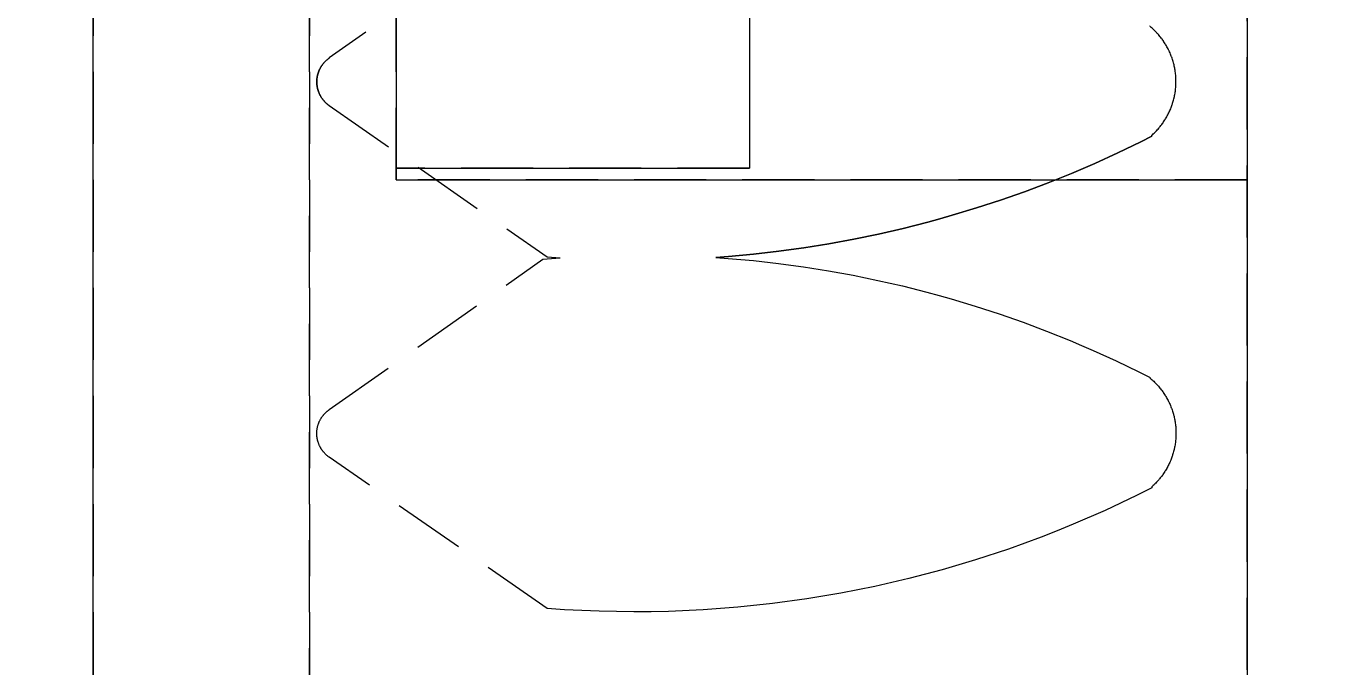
# Model space of a CAD drawing. Header units: inches. Extents: x 274057 to 444617, y 485849 to 635630.
# Drawn here: x 353767.77 to 353776.81, y 516605.06 to 516609.51 of the extents above; entities that cross this region are included whole.
import ezdxf

# ---------------------------------------------------------------- set-up
doc = ezdxf.new("R2010")
doc.units = ezdxf.units.IN
doc.header["$MEASUREMENT"] = 0
doc.linetypes.add('DASHED', pattern=[0.75, 0.5, -0.25])
for name, color, linetype in [('CQ Grg Gypsum', 41, 'Continuous'), ('CQ PANEL DIMENSION', 1, 'Continuous'), ('CQ_callout', 34, 'Continuous')]:
    doc.layers.add(name, color=color, linetype=linetype)
for name, color, linetype, lineweight in [('CQ Hardware Accs.', 1, 'Continuous', 0), ('CQ plan and elev dimension', 252, 'Continuous', 35), ('Hardware Accs.', 7, 'Continuous', 0)]:
    doc.layers.add(name, color=color, linetype=linetype, lineweight=lineweight)
doc.styles.get("Standard").update_dxf_attribs({"font": 'arial.ttf'})
doc.dimstyles.new('CQ 20', dxfattribs={"dimscale": 0.2, "dimtxt": 150, "dimasz": 100, "dimexe": 100, "dimexo": 20, "dimgap": 80, "dimtad": 1, "dimdec": 0, "dimzin": 0, "dimdsep": 46, "dimtxsty": 'Standard', "dimblk": 'DOT', "dimcen": 100, "dimclrd": 1, "dimclre": 1, "dimclrt": 3, "dimadec": 0, "dimazin": 0, "dimtfac": 1, "dimtdec": 0, "dimtofl": 0, "dimtmove": 0, "dimatfit": 3, "dimfxl": 1, "dimtolj": 1, "dimtzin": 0, "dimlwd": -1, "dimarcsym": 0})
doc.dimstyles.new('CQ 50', dxfattribs={"dimscale": 0.5, "dimtxt": 150, "dimasz": 100, "dimexe": 100, "dimexo": 20, "dimgap": 80, "dimtad": 1, "dimdec": 0, "dimzin": 0, "dimdsep": 46, "dimtxsty": 'Standard', "dimblk": 'DOT', "dimcen": 100, "dimclrd": 250, "dimclre": 250, "dimclrt": 3, "dimadec": 0, "dimazin": 0, "dimtfac": 1, "dimtdec": 0, "dimtofl": 0, "dimtmove": 0, "dimatfit": 3, "dimfxl": 3, "dimtolj": 1, "dimtzin": 0, "dimlwd": -1, "dimarcsym": 0})
doc.dimstyles.get("Standard").update_dxf_attribs({"dimtxt": 0.18, "dimasz": 0.18, "dimexe": 0.18, "dimexo": 0.0625, "dimgap": 0.09, "dimtad": 0, "dimtih": 1, "dimtoh": 1, "dimdec": 4, "dimzin": 0, "dimdsep": 46, "dimtxsty": 'Standard', "dimcen": 0.09, "dimadec": 0, "dimazin": 0, "dimtfac": 1, "dimtdec": 4, "dimtofl": 0, "dimtmove": 0, "dimatfit": 3, "dimfxl": 1, "dimtolj": 1, "dimtzin": 0, "dimarcsym": 0})

# ---------------------------------------------------------------- blocks, each defined once
blk = doc.blocks.new('_Dot')
at = {"color": 0, "linetype": 'ByBlock', "lineweight": -2}
blk.add_line((-0.5, 0), (-1, 0), dxfattribs=at)
at = {"color": 0, "linetype": 'ByBlock', "const_width": 0.5}
blk.add_lwpolyline([(-0.25, 0, 1), (0.25, 0, 1)], format="xyb", close=True, dxfattribs=at)
blk = doc.blocks.new('*D145')
at = {"layer": 'CQ plan and elev dimension', "color": 250, "lineweight": -2, "transparency": 16777216}
for p, q in [((353961.9961, 519499.284), (351884.0892, 519499.284)), ((353285.2805, 516399.2949), (351884.0892, 516399.2949))]:
    blk.add_line(p, q, dxfattribs=at)
at = {"layer": 'CQ plan and elev dimension', "color": 250, "transparency": 16777216}
blk.add_line((351934.0892, 519449.284), (351934.0892, 516449.2949), dxfattribs=at)
at = {"layer": 'Defpoints', "color": 0, "transparency": 16777216}
for p in [(353971.9961, 519499.284, 0), (351934.0892, 516399.2949), (353295.2805, 516399.2949, 0.0004)]:
    blk.add_point(p, dxfattribs=at)
at = {"layer": 'CQ plan and elev dimension', "color": 250, "transparency": 16777216, "xscale": 50, "yscale": 50, "zscale": 50}
for p, rotation in [((351934.0892, 519499.284), 90.00000000166753), ((351934.0892, 516399.2949), 270.0000000016675)]:
    blk.add_blockref('_Dot', p, dxfattribs=dict(at, rotation=rotation))
at = {"layer": 'CQ plan and elev dimension', "color": 3, "transparency": 16777216, "insert": (351855.7707, 517949.2894), "char_height": 75, "attachment_point": 5, "rotation": 90}
blk.add_mtext('\\A1;3100', dxfattribs=at)
blk = doc.blocks.new('*D284')
at = {"layer": 'CQ PANEL DIMENSION', "color": 1, "lineweight": -2, "transparency": 16777216}
for p, q in [((354281.446, 519499.2839), (354806.32, 519499.2839)), ((353585.8787, 516399.284), (354806.32, 516399.284))]:
    blk.add_line(p, q, dxfattribs=at)
at = {"layer": 'CQ PANEL DIMENSION', "color": 1, "transparency": 16777216}
blk.add_line((354786.32, 519479.2839), (354786.32, 516419.284), dxfattribs=at)
at = {"layer": 'Defpoints', "color": 0, "transparency": 16777216}
for p in [(354277.446, 519499.2839, 0), (353581.8787, 516399.284, 0.0001), (354786.32, 516399.284)]:
    blk.add_point(p, dxfattribs=at)
at = {"layer": 'CQ PANEL DIMENSION', "color": 1, "transparency": 16777216, "xscale": 20, "yscale": 20, "zscale": 20}
for p, rotation in [((354786.32, 519499.2839), 90), ((354786.32, 516399.284), 270)]:
    blk.add_blockref('_Dot', p, dxfattribs=dict(at, rotation=rotation))
at = {"layer": 'CQ PANEL DIMENSION', "color": 3, "transparency": 16777216, "insert": (354754.9926, 517949.284), "char_height": 30, "attachment_point": 5, "rotation": 90}
blk.add_mtext('\\A1;3100', dxfattribs=at)
blk = doc.blocks.new('hettich quadro 4D V6 silent')
at = {"layer": 'Hardware Accs.', "linetype": 'DASHED', "lineweight": 0}
for p, q in [((190423.691, -47311.2217), (190423.691, -47364.1217)), ((190431.691, -47364.1217), (190431.691, -47311.2217)), ((190425.791, -47345.7217), (190425.791, -47329.7217)), ((190428.241, -47329.8034), (190428.241, -47345.6401)), ((190423.691, -47340.4717), (190423.691, -47357.7217)), ((190423.691, -47357.7217), (190423.691, -47340.4717)), ((190425.191, -47356.2217), (190425.191, -47341.9717)), ((190425.191, -47341.9717), (190425.191, -47356.2217)), ((190426.8079, -47343.8322), (190425.3279, -47344.8762)), ((190426.8079, -47343.8322), (190425.3279, -47344.8762)), ((190431.0169, -47344.6562), (190431.0189, -47344.6532)), ((190431.0169, -47344.6562), (190431.0189, -47344.6532)), ((190425.3273, -47345.2069), (190426.8389, -47346.2562)), ((190425.3273, -47345.2069), (190426.8389, -47346.2562)), ((190431.0319, -47345.4192), (190431.0319, -47345.4112)), ((190431.0319, -47345.4192), (190431.0319, -47345.4112)), ((190428.241, -47345.6401), (190425.791, -47345.6401)), ((190431.691, -47345.7217), (190425.791, -47345.7217)), ((190425.3279, -47347.3162), (190426.8079, -47346.2722)), ((190425.3279, -47347.3162), (190426.8079, -47346.2722)), ((190426.8079, -47346.2722), (190426.9281, -47346.2627)), ((190426.8079, -47346.2722), (190426.9281, -47346.2627)), ((190426.8389, -47346.2562), (190426.9281, -47346.2627)), ((190426.8389, -47346.2562), (190426.9281, -47346.2627)), ((190431.0189, -47347.0932), (190431.0169, -47347.0962)), ((190431.0189, -47347.0932), (190431.0169, -47347.0962)), ((190426.8389, -47348.6962), (190425.3273, -47347.6469)), ((190426.8389, -47348.6962), (190425.3273, -47347.6469)), ((190431.0319, -47347.8512), (190431.0319, -47347.8592)), ((190431.0319, -47347.8512), (190431.0319, -47347.8592))]:
    blk.add_line(p, q, dxfattribs=at)
at = {"layer": 'Hardware Accs.', "linetype": 'Continuous', "lineweight": 0}
for p, q in [((190423.691, -47364.1217), (190423.691, -47311.2217)), ((190431.691, -47311.2217), (190431.691, -47364.1217)), ((190425.791, -47329.7217), (190425.791, -47345.7217)), ((190428.241, -47329.8034), (190428.241, -47345.6401)), ((190425.791, -47345.6401), (190428.241, -47345.6401)), ((190425.791, -47345.7217), (190431.691, -47345.7217))]:
    blk.add_line(p, q, dxfattribs=at)
at = {"layer": 'Hardware Accs.', "linetype": 'DASHED', "lineweight": 0}
for points in [[(190431.0319, -47345.4112, 0), (190431.0349, -47345.4086, 0), (190431.0407, -47345.4032, 0), (190431.0465, -47345.3977, 0), (190431.0493, -47345.395, 0), (190431.0521, -47345.3922, 0), (190431.0577, -47345.3865, 0), (190431.0632, -47345.3808, 0), (190431.0686, -47345.375, 0), (190431.0739, -47345.3691, 0), (190431.0791, -47345.3631, 0), (190431.0817, -47345.36, 0), (190431.0842, -47345.357, 0), (190431.0892, -47345.3508, 0), (190431.0941, -47345.3446, 0), (190431.099, -47345.3383, 0), (190431.1037, -47345.3319, 0), (190431.1083, -47345.3254, 0), (190431.1105, -47345.3222, 0), (190431.1128, -47345.3189, 0), (190431.1172, -47345.3123, 0), (190431.1215, -47345.3056, 0), (190431.1236, -47345.3022, 0), (190431.1257, -47345.2988, 0), (190431.1297, -47345.292, 0), (190431.1337, -47345.2851, 0), (190431.1357, -47345.2817, 0), (190431.1376, -47345.2782, 0), (190431.1413, -47345.2712, 0), (190431.145, -47345.2641, 0), (190431.1485, -47345.257, 0), (190431.1519, -47345.2498, 0), (190431.1552, -47345.2426, 0), (190431.1568, -47345.239, 0), (190431.1584, -47345.2353, 0), (190431.1614, -47345.228, 0), (190431.1644, -47345.2206, 0), (190431.1672, -47345.2132, 0), (190431.1699, -47345.2058, 0), (190431.1725, -47345.1982, 0), (190431.1737, -47345.1945, 0), (190431.1749, -47345.1907, 0), (190431.1773, -47345.1831, 0), (190431.1795, -47345.1755, 0), (190431.1816, -47345.1678, 0), (190431.1836, -47345.1601, 0), (190431.1854, -47345.1524, 0), (190431.1863, -47345.1485, 0), (190431.1872, -47345.1447, 0), (190431.1888, -47345.1369, 0), (190431.1903, -47345.1291, 0), (190431.1916, -47345.1213, 0), (190431.1929, -47345.1134, 0), (190431.194, -47345.1055, 0), (190431.1945, -47345.1016, 0), (190431.1949, -47345.0977, 0), (190431.1958, -47345.0898, 0), (190431.1965, -47345.0819, 0), (190431.1971, -47345.0739, 0), (190431.1976, -47345.066, 0), (190431.198, -47345.0581, 0), (190431.1981, -47345.0541, 0), (190431.1982, -47345.0501, 0), (190431.1983, -47345.0422, 0), (190431.1982, -47345.0343, 0), (190431.1982, -47345.0303, 0), (190431.1981, -47345.0263, 0), (190431.1978, -47345.0184, 0), (190431.1974, -47345.0105, 0), (190431.1971, -47345.0065, 0), (190431.1969, -47345.0025, 0), (190431.1962, -47344.9946, 0), (190431.1954, -47344.9867, 0), (190431.1945, -47344.9788, 0), (190431.1934, -47344.971, 0), (190431.1923, -47344.9631, 0), (190431.1916, -47344.9592, 0), (190431.191, -47344.9553, 0), (190431.1896, -47344.9475, 0), (190431.188, -47344.9397, 0), (190431.1863, -47344.9319, 0), (190431.1846, -47344.9242, 0), (190431.1826, -47344.9165, 0), (190431.1816, -47344.9126, 0), (190431.1806, -47344.9088, 0), (190431.1784, -47344.9011, 0), (190431.1762, -47344.8935, 0), (190431.1738, -47344.886, 0), (190431.1712, -47344.8784, 0), (190431.1686, -47344.8709, 0), (190431.1672, -47344.8672, 0), (190431.1658, -47344.8635, 0), (190431.1629, -47344.8561, 0), (190431.1599, -47344.8487, 0), (190431.1568, -47344.8414, 0), (190431.1536, -47344.8342, 0), (190431.1502, -47344.827, 0), (190431.1485, -47344.8234, 0), (190431.1468, -47344.8198, 0), (190431.1432, -47344.8128, 0), (190431.1395, -47344.8057, 0), (190431.1357, -47344.7987, 0), (190431.1318, -47344.7918, 0), (190431.1278, -47344.785, 0), (190431.1257, -47344.7816, 0), (190431.1236, -47344.7782, 0), (190431.1194, -47344.7715, 0), (190431.1151, -47344.7648, 0), (190431.1128, -47344.7615, 0), (190431.1106, -47344.7583, 0), (190431.106, -47344.7518, 0), (190431.1014, -47344.7453, 0), (190431.099, -47344.7421, 0), (190431.0966, -47344.739, 0), (190431.0918, -47344.7327, 0), (190431.0868, -47344.7265, 0), (190431.0817, -47344.7204, 0), (190431.0766, -47344.7143, 0), (190431.0713, -47344.7084, 0), (190431.0687, -47344.7054, 0), (190431.066, -47344.7025, 0), (190431.0605, -47344.6967, 0), (190431.055, -47344.691, 0), (190431.0494, -47344.6854, 0), (190431.0437, -47344.6799, 0), (190431.0379, -47344.6745, 0), (190431.0349, -47344.6718, 0), (190431.032, -47344.6692, 0), (190431.026, -47344.6639, 0), (190431.02, -47344.6588, 0), (190431.0169, -47344.6562, 0)], [(190431.0319, -47345.4112, 0), (190431.0349, -47345.4086, 0), (190431.0407, -47345.4032, 0), (190431.0465, -47345.3977, 0), (190431.0493, -47345.395, 0), (190431.0521, -47345.3922, 0), (190431.0577, -47345.3865, 0), (190431.0632, -47345.3808, 0), (190431.0686, -47345.375, 0), (190431.0739, -47345.3691, 0), (190431.0791, -47345.3631, 0), (190431.0817, -47345.36, 0), (190431.0842, -47345.357, 0), (190431.0892, -47345.3508, 0), (190431.0941, -47345.3446, 0), (190431.099, -47345.3383, 0), (190431.1037, -47345.3319, 0), (190431.1083, -47345.3254, 0), (190431.1105, -47345.3222, 0), (190431.1128, -47345.3189, 0), (190431.1172, -47345.3123, 0), (190431.1215, -47345.3056, 0), (190431.1236, -47345.3022, 0), (190431.1257, -47345.2988, 0), (190431.1297, -47345.292, 0), (190431.1337, -47345.2851, 0), (190431.1357, -47345.2817, 0), (190431.1376, -47345.2782, 0), (190431.1413, -47345.2712, 0), (190431.145, -47345.2641, 0), (190431.1485, -47345.257, 0), (190431.1519, -47345.2498, 0), (190431.1552, -47345.2426, 0), (190431.1568, -47345.239, 0), (190431.1584, -47345.2353, 0), (190431.1614, -47345.228, 0), (190431.1644, -47345.2206, 0), (190431.1672, -47345.2132, 0), (190431.1699, -47345.2058, 0), (190431.1725, -47345.1982, 0), (190431.1737, -47345.1945, 0), (190431.1749, -47345.1907, 0), (190431.1773, -47345.1831, 0), (190431.1795, -47345.1755, 0), (190431.1816, -47345.1678, 0), (190431.1836, -47345.1601, 0), (190431.1854, -47345.1524, 0), (190431.1863, -47345.1485, 0), (190431.1872, -47345.1447, 0), (190431.1888, -47345.1369, 0), (190431.1903, -47345.1291, 0), (190431.1916, -47345.1213, 0), (190431.1929, -47345.1134, 0), (190431.194, -47345.1055, 0), (190431.1945, -47345.1016, 0), (190431.1949, -47345.0977, 0), (190431.1958, -47345.0898, 0), (190431.1965, -47345.0819, 0), (190431.1971, -47345.0739, 0), (190431.1976, -47345.066, 0), (190431.198, -47345.0581, 0), (190431.1981, -47345.0541, 0), (190431.1982, -47345.0501, 0), (190431.1983, -47345.0422, 0), (190431.1982, -47345.0343, 0), (190431.1982, -47345.0303, 0), (190431.1981, -47345.0263, 0), (190431.1978, -47345.0184, 0), (190431.1974, -47345.0105, 0), (190431.1971, -47345.0065, 0), (190431.1969, -47345.0025, 0), (190431.1962, -47344.9946, 0), (190431.1954, -47344.9867, 0), (190431.1945, -47344.9788, 0), (190431.1934, -47344.971, 0), (190431.1923, -47344.9631, 0), (190431.1916, -47344.9592, 0), (190431.191, -47344.9553, 0), (190431.1896, -47344.9475, 0), (190431.188, -47344.9397, 0), (190431.1863, -47344.9319, 0), (190431.1846, -47344.9242, 0), (190431.1826, -47344.9165, 0), (190431.1816, -47344.9126, 0), (190431.1806, -47344.9088, 0), (190431.1784, -47344.9011, 0), (190431.1762, -47344.8935, 0), (190431.1738, -47344.886, 0), (190431.1712, -47344.8784, 0), (190431.1686, -47344.8709, 0), (190431.1672, -47344.8672, 0), (190431.1658, -47344.8635, 0), (190431.1629, -47344.8561, 0), (190431.1599, -47344.8487, 0), (190431.1568, -47344.8414, 0), (190431.1536, -47344.8342, 0), (190431.1502, -47344.827, 0), (190431.1485, -47344.8234, 0), (190431.1468, -47344.8198, 0), (190431.1432, -47344.8128, 0), (190431.1395, -47344.8057, 0), (190431.1357, -47344.7987, 0), (190431.1318, -47344.7918, 0), (190431.1278, -47344.785, 0), (190431.1257, -47344.7816, 0), (190431.1236, -47344.7782, 0), (190431.1194, -47344.7715, 0), (190431.1151, -47344.7648, 0), (190431.1128, -47344.7615, 0), (190431.1106, -47344.7583, 0), (190431.106, -47344.7518, 0), (190431.1014, -47344.7453, 0), (190431.099, -47344.7421, 0), (190431.0966, -47344.739, 0), (190431.0918, -47344.7327, 0), (190431.0868, -47344.7265, 0), (190431.0817, -47344.7204, 0), (190431.0766, -47344.7143, 0), (190431.0713, -47344.7084, 0), (190431.0687, -47344.7054, 0), (190431.066, -47344.7025, 0), (190431.0605, -47344.6967, 0), (190431.055, -47344.691, 0), (190431.0494, -47344.6854, 0), (190431.0437, -47344.6799, 0), (190431.0379, -47344.6745, 0), (190431.0349, -47344.6718, 0), (190431.032, -47344.6692, 0), (190431.026, -47344.6639, 0), (190431.02, -47344.6588, 0), (190431.0169, -47344.6562, 0)], [(190425.3273, -47345.2069, 0), (190425.3259, -47345.2058, 0), (190425.323, -47345.2037, 0), (190425.3201, -47345.2016, 0), (190425.3187, -47345.2005, 0), (190425.3172, -47345.1994, 0), (190425.3144, -47345.1971, 0), (190425.3117, -47345.1948, 0), (190425.309, -47345.1924, 0), (190425.3063, -47345.19, 0), (190425.3037, -47345.1876, 0), (190425.3024, -47345.1864, 0), (190425.3011, -47345.1851, 0), (190425.2985, -47345.1826, 0), (190425.296, -47345.18, 0), (190425.2936, -47345.1773, 0), (190425.2912, -47345.1747, 0), (190425.2888, -47345.1719, 0), (190425.2877, -47345.1706, 0), (190425.2865, -47345.1692, 0), (190425.2843, -47345.1664, 0), (190425.2821, -47345.1635, 0), (190425.281, -47345.1621, 0), (190425.2799, -47345.1607, 0), (190425.2778, -47345.1578, 0), (190425.2758, -47345.1548, 0), (190425.2748, -47345.1533, 0), (190425.2738, -47345.1518, 0), (190425.2718, -47345.1488, 0), (190425.27, -47345.1457, 0), (190425.2681, -47345.1426, 0), (190425.2663, -47345.1395, 0), (190425.2646, -47345.1364, 0), (190425.2638, -47345.1348, 0), (190425.263, -47345.1332, 0), (190425.2614, -47345.13, 0), (190425.2598, -47345.1267, 0), (190425.2583, -47345.1234, 0), (190425.2569, -47345.1201, 0), (190425.2555, -47345.1168, 0), (190425.2549, -47345.1151, 0), (190425.2542, -47345.1135, 0), (190425.2529, -47345.1101, 0), (190425.2518, -47345.1067, 0), (190425.2506, -47345.1033, 0), (190425.2496, -47345.0999, 0), (190425.2485, -47345.0964, 0), (190425.2481, -47345.0947, 0), (190425.2476, -47345.093, 0), (190425.2467, -47345.0895, 0), (190425.2459, -47345.086, 0), (190425.2451, -47345.0825, 0), (190425.2444, -47345.0789, 0), (190425.2438, -47345.0754, 0), (190425.2435, -47345.0736, 0), (190425.2432, -47345.0718, 0), (190425.2427, -47345.0683, 0), (190425.2423, -47345.0647, 0), (190425.2419, -47345.0611, 0), (190425.2416, -47345.0576, 0), (190425.2413, -47345.054, 0), (190425.2412, -47345.0522, 0), (190425.2412, -47345.0504, 0), (190425.241, -47345.0468, 0), (190425.241, -47345.0432, 0), (190425.241, -47345.0414, 0), (190425.241, -47345.0396, 0), (190425.2411, -47345.036, 0), (190425.2412, -47345.0324, 0), (190425.2413, -47345.0306, 0), (190425.2414, -47345.0288, 0), (190425.2416, -47345.0252, 0), (190425.242, -47345.0217, 0), (190425.2424, -47345.0181, 0), (190425.2428, -47345.0145, 0), (190425.2433, -47345.011, 0), (190425.2436, -47345.0092, 0), (190425.2439, -47345.0074, 0), (190425.2446, -47345.0039, 0), (190425.2453, -47345.0004, 0), (190425.246, -47344.9969, 0), (190425.2469, -47344.9934, 0), (190425.2478, -47344.9899, 0), (190425.2482, -47344.9881, 0), (190425.2487, -47344.9864, 0), (190425.2498, -47344.983, 0), (190425.2508, -47344.9795, 0), (190425.252, -47344.9761, 0), (190425.2532, -47344.9727, 0), (190425.2544, -47344.9694, 0), (190425.2551, -47344.9677, 0), (190425.2558, -47344.966, 0), (190425.2572, -47344.9627, 0), (190425.2586, -47344.9594, 0), (190425.2601, -47344.9562, 0), (190425.2617, -47344.9529, 0), (190425.2633, -47344.9497, 0), (190425.2641, -47344.9481, 0), (190425.2649, -47344.9465, 0), (190425.2667, -47344.9434, 0), (190425.2685, -47344.9403, 0), (190425.2703, -47344.9372, 0), (190425.2722, -47344.9341, 0), (190425.2742, -47344.9311, 0), (190425.2752, -47344.9296, 0), (190425.2762, -47344.9281, 0), (190425.2782, -47344.9252, 0), (190425.2803, -47344.9223, 0), (190425.2814, -47344.9208, 0), (190425.2825, -47344.9194, 0), (190425.2847, -47344.9166, 0), (190425.287, -47344.9138, 0), (190425.2881, -47344.9124, 0), (190425.2893, -47344.911, 0), (190425.2916, -47344.9083, 0), (190425.2941, -47344.9056, 0), (190425.2965, -47344.903, 0), (190425.299, -47344.9004, 0), (190425.3016, -47344.8979, 0), (190425.3029, -47344.8967, 0), (190425.3042, -47344.8954, 0), (190425.3068, -47344.893, 0), (190425.3095, -47344.8906, 0), (190425.3122, -47344.8882, 0), (190425.315, -47344.886, 0), (190425.3178, -47344.8837, 0), (190425.3192, -47344.8826, 0), (190425.3206, -47344.8815, 0), (190425.3235, -47344.8794, 0), (190425.3264, -47344.8773, 0), (190425.3279, -47344.8762, 0)], [(190425.3279, -47344.8762, 0), (190425.3264, -47344.8773, 0), (190425.3235, -47344.8794, 0), (190425.3206, -47344.8815, 0), (190425.3192, -47344.8826, 0), (190425.3178, -47344.8837, 0), (190425.315, -47344.886, 0), (190425.3122, -47344.8882, 0), (190425.3095, -47344.8906, 0), (190425.3068, -47344.893, 0), (190425.3042, -47344.8954, 0), (190425.3029, -47344.8967, 0), (190425.3016, -47344.8979, 0), (190425.299, -47344.9004, 0), (190425.2965, -47344.903, 0), (190425.2941, -47344.9056, 0), (190425.2916, -47344.9083, 0), (190425.2893, -47344.911, 0), (190425.2881, -47344.9124, 0), (190425.287, -47344.9138, 0), (190425.2847, -47344.9166, 0), (190425.2825, -47344.9194, 0), (190425.2814, -47344.9208, 0), (190425.2803, -47344.9223, 0), (190425.2782, -47344.9252, 0), (190425.2762, -47344.9281, 0), (190425.2752, -47344.9296, 0), (190425.2742, -47344.9311, 0), (190425.2722, -47344.9341, 0), (190425.2703, -47344.9372, 0), (190425.2685, -47344.9403, 0), (190425.2667, -47344.9434, 0), (190425.2649, -47344.9465, 0), (190425.2641, -47344.9481, 0), (190425.2633, -47344.9497, 0), (190425.2617, -47344.9529, 0), (190425.2601, -47344.9562, 0), (190425.2586, -47344.9594, 0), (190425.2572, -47344.9627, 0), (190425.2558, -47344.966, 0), (190425.2551, -47344.9677, 0), (190425.2544, -47344.9694, 0), (190425.2532, -47344.9727, 0), (190425.252, -47344.9761, 0), (190425.2508, -47344.9795, 0), (190425.2498, -47344.983, 0), (190425.2487, -47344.9864, 0), (190425.2482, -47344.9881, 0), (190425.2478, -47344.9899, 0), (190425.2469, -47344.9934, 0), (190425.246, -47344.9969, 0), (190425.2453, -47345.0004, 0), (190425.2446, -47345.0039, 0), (190425.2439, -47345.0074, 0), (190425.2436, -47345.0092, 0), (190425.2433, -47345.011, 0), (190425.2428, -47345.0145, 0), (190425.2424, -47345.0181, 0), (190425.242, -47345.0217, 0), (190425.2416, -47345.0252, 0), (190425.2414, -47345.0288, 0), (190425.2413, -47345.0306, 0), (190425.2412, -47345.0324, 0), (190425.2411, -47345.036, 0), (190425.241, -47345.0396, 0), (190425.241, -47345.0414, 0), (190425.241, -47345.0432, 0), (190425.241, -47345.0468, 0), (190425.2412, -47345.0504, 0), (190425.2412, -47345.0522, 0), (190425.2413, -47345.054, 0), (190425.2416, -47345.0576, 0), (190425.2419, -47345.0611, 0), (190425.2423, -47345.0647, 0), (190425.2427, -47345.0683, 0), (190425.2432, -47345.0718, 0), (190425.2435, -47345.0736, 0), (190425.2438, -47345.0754, 0), (190425.2444, -47345.0789, 0), (190425.2451, -47345.0825, 0), (190425.2459, -47345.086, 0), (190425.2467, -47345.0895, 0), (190425.2476, -47345.093, 0), (190425.2481, -47345.0947, 0), (190425.2485, -47345.0964, 0), (190425.2496, -47345.0999, 0), (190425.2506, -47345.1033, 0), (190425.2518, -47345.1067, 0), (190425.2529, -47345.1101, 0), (190425.2542, -47345.1135, 0), (190425.2549, -47345.1151, 0), (190425.2555, -47345.1168, 0), (190425.2569, -47345.1201, 0), (190425.2583, -47345.1234, 0), (190425.2598, -47345.1267, 0), (190425.2614, -47345.13, 0), (190425.263, -47345.1332, 0), (190425.2638, -47345.1348, 0), (190425.2646, -47345.1364, 0), (190425.2663, -47345.1395, 0), (190425.2681, -47345.1426, 0), (190425.27, -47345.1457, 0), (190425.2718, -47345.1488, 0), (190425.2738, -47345.1518, 0), (190425.2748, -47345.1533, 0), (190425.2758, -47345.1548, 0), (190425.2778, -47345.1578, 0), (190425.2799, -47345.1607, 0), (190425.281, -47345.1621, 0), (190425.2821, -47345.1635, 0), (190425.2843, -47345.1664, 0), (190425.2865, -47345.1692, 0), (190425.2877, -47345.1706, 0), (190425.2888, -47345.1719, 0), (190425.2912, -47345.1747, 0), (190425.2936, -47345.1773, 0), (190425.296, -47345.18, 0), (190425.2985, -47345.1826, 0), (190425.3011, -47345.1851, 0), (190425.3024, -47345.1864, 0), (190425.3037, -47345.1876, 0), (190425.3063, -47345.19, 0), (190425.309, -47345.1924, 0), (190425.3117, -47345.1948, 0), (190425.3144, -47345.1971, 0), (190425.3172, -47345.1994, 0), (190425.3187, -47345.2005, 0), (190425.3201, -47345.2016, 0), (190425.323, -47345.2037, 0), (190425.3259, -47345.2058, 0), (190425.3273, -47345.2069, 0)], [(190425.3273, -47345.2069, 0), (190425.3259, -47345.2058, 0), (190425.323, -47345.2037, 0), (190425.3201, -47345.2016, 0), (190425.3187, -47345.2005, 0), (190425.3172, -47345.1994, 0), (190425.3144, -47345.1971, 0), (190425.3117, -47345.1948, 0), (190425.309, -47345.1924, 0), (190425.3063, -47345.19, 0), (190425.3037, -47345.1876, 0), (190425.3024, -47345.1864, 0), (190425.3011, -47345.1851, 0), (190425.2985, -47345.1826, 0), (190425.296, -47345.18, 0), (190425.2936, -47345.1773, 0), (190425.2912, -47345.1747, 0), (190425.2888, -47345.1719, 0), (190425.2877, -47345.1706, 0), (190425.2865, -47345.1692, 0), (190425.2843, -47345.1664, 0), (190425.2821, -47345.1635, 0), (190425.281, -47345.1621, 0), (190425.2799, -47345.1607, 0), (190425.2778, -47345.1578, 0), (190425.2758, -47345.1548, 0), (190425.2748, -47345.1533, 0), (190425.2738, -47345.1518, 0), (190425.2718, -47345.1488, 0), (190425.27, -47345.1457, 0), (190425.2681, -47345.1426, 0), (190425.2663, -47345.1395, 0), (190425.2646, -47345.1364, 0), (190425.2638, -47345.1348, 0), (190425.263, -47345.1332, 0), (190425.2614, -47345.13, 0), (190425.2598, -47345.1267, 0), (190425.2583, -47345.1234, 0), (190425.2569, -47345.1201, 0), (190425.2555, -47345.1168, 0), (190425.2549, -47345.1151, 0), (190425.2542, -47345.1135, 0), (190425.2529, -47345.1101, 0), (190425.2518, -47345.1067, 0), (190425.2506, -47345.1033, 0), (190425.2496, -47345.0999, 0), (190425.2485, -47345.0964, 0), (190425.2481, -47345.0947, 0), (190425.2476, -47345.093, 0), (190425.2467, -47345.0895, 0), (190425.2459, -47345.086, 0), (190425.2451, -47345.0825, 0), (190425.2444, -47345.0789, 0), (190425.2438, -47345.0754, 0), (190425.2435, -47345.0736, 0), (190425.2432, -47345.0718, 0), (190425.2427, -47345.0683, 0), (190425.2423, -47345.0647, 0), (190425.2419, -47345.0611, 0), (190425.2416, -47345.0576, 0), (190425.2413, -47345.054, 0), (190425.2412, -47345.0522, 0), (190425.2412, -47345.0504, 0), (190425.241, -47345.0468, 0), (190425.241, -47345.0432, 0), (190425.241, -47345.0414, 0), (190425.241, -47345.0396, 0), (190425.2411, -47345.036, 0), (190425.2412, -47345.0324, 0), (190425.2413, -47345.0306, 0), (190425.2414, -47345.0288, 0), (190425.2416, -47345.0252, 0), (190425.242, -47345.0217, 0), (190425.2424, -47345.0181, 0), (190425.2428, -47345.0145, 0), (190425.2433, -47345.011, 0), (190425.2436, -47345.0092, 0), (190425.2439, -47345.0074, 0), (190425.2446, -47345.0039, 0), (190425.2453, -47345.0004, 0), (190425.246, -47344.9969, 0), (190425.2469, -47344.9934, 0), (190425.2478, -47344.9899, 0), (190425.2482, -47344.9881, 0), (190425.2487, -47344.9864, 0), (190425.2498, -47344.983, 0), (190425.2508, -47344.9795, 0), (190425.252, -47344.9761, 0), (190425.2532, -47344.9727, 0), (190425.2544, -47344.9694, 0), (190425.2551, -47344.9677, 0), (190425.2558, -47344.966, 0), (190425.2572, -47344.9627, 0), (190425.2586, -47344.9594, 0), (190425.2601, -47344.9562, 0), (190425.2617, -47344.9529, 0), (190425.2633, -47344.9497, 0), (190425.2641, -47344.9481, 0), (190425.2649, -47344.9465, 0), (190425.2667, -47344.9434, 0), (190425.2685, -47344.9403, 0), (190425.2703, -47344.9372, 0), (190425.2722, -47344.9341, 0), (190425.2742, -47344.9311, 0), (190425.2752, -47344.9296, 0), (190425.2762, -47344.9281, 0), (190425.2782, -47344.9252, 0), (190425.2803, -47344.9223, 0), (190425.2814, -47344.9208, 0), (190425.2825, -47344.9194, 0), (190425.2847, -47344.9166, 0), (190425.287, -47344.9138, 0), (190425.2881, -47344.9124, 0), (190425.2893, -47344.911, 0), (190425.2916, -47344.9083, 0), (190425.2941, -47344.9056, 0), (190425.2965, -47344.903, 0), (190425.299, -47344.9004, 0), (190425.3016, -47344.8979, 0), (190425.3029, -47344.8967, 0), (190425.3042, -47344.8954, 0), (190425.3068, -47344.893, 0), (190425.3095, -47344.8906, 0), (190425.3122, -47344.8882, 0), (190425.315, -47344.886, 0), (190425.3178, -47344.8837, 0), (190425.3192, -47344.8826, 0), (190425.3206, -47344.8815, 0), (190425.3235, -47344.8794, 0), (190425.3264, -47344.8773, 0), (190425.3279, -47344.8762, 0)], [(190425.3279, -47344.8762, 0), (190425.3264, -47344.8773, 0), (190425.3235, -47344.8794, 0), (190425.3206, -47344.8815, 0), (190425.3192, -47344.8826, 0), (190425.3178, -47344.8837, 0), (190425.315, -47344.886, 0), (190425.3122, -47344.8882, 0), (190425.3095, -47344.8906, 0), (190425.3068, -47344.893, 0), (190425.3042, -47344.8954, 0), (190425.3029, -47344.8967, 0), (190425.3016, -47344.8979, 0), (190425.299, -47344.9004, 0), (190425.2965, -47344.903, 0), (190425.2941, -47344.9056, 0), (190425.2916, -47344.9083, 0), (190425.2893, -47344.911, 0), (190425.2881, -47344.9124, 0), (190425.287, -47344.9138, 0), (190425.2847, -47344.9166, 0), (190425.2825, -47344.9194, 0), (190425.2814, -47344.9208, 0), (190425.2803, -47344.9223, 0), (190425.2782, -47344.9252, 0), (190425.2762, -47344.9281, 0), (190425.2752, -47344.9296, 0), (190425.2742, -47344.9311, 0), (190425.2722, -47344.9341, 0), (190425.2703, -47344.9372, 0), (190425.2685, -47344.9403, 0), (190425.2667, -47344.9434, 0), (190425.2649, -47344.9465, 0), (190425.2641, -47344.9481, 0), (190425.2633, -47344.9497, 0), (190425.2617, -47344.9529, 0), (190425.2601, -47344.9562, 0), (190425.2586, -47344.9594, 0), (190425.2572, -47344.9627, 0), (190425.2558, -47344.966, 0), (190425.2551, -47344.9677, 0), (190425.2544, -47344.9694, 0), (190425.2532, -47344.9727, 0), (190425.252, -47344.9761, 0), (190425.2508, -47344.9795, 0), (190425.2498, -47344.983, 0), (190425.2487, -47344.9864, 0), (190425.2482, -47344.9881, 0), (190425.2478, -47344.9899, 0), (190425.2469, -47344.9934, 0), (190425.246, -47344.9969, 0), (190425.2453, -47345.0004, 0), (190425.2446, -47345.0039, 0), (190425.2439, -47345.0074, 0), (190425.2436, -47345.0092, 0), (190425.2433, -47345.011, 0), (190425.2428, -47345.0145, 0), (190425.2424, -47345.0181, 0), (190425.242, -47345.0217, 0), (190425.2416, -47345.0252, 0), (190425.2414, -47345.0288, 0), (190425.2413, -47345.0306, 0), (190425.2412, -47345.0324, 0), (190425.2411, -47345.036, 0), (190425.241, -47345.0396, 0), (190425.241, -47345.0414, 0), (190425.241, -47345.0432, 0), (190425.241, -47345.0468, 0), (190425.2412, -47345.0504, 0), (190425.2412, -47345.0522, 0), (190425.2413, -47345.054, 0), (190425.2416, -47345.0576, 0), (190425.2419, -47345.0611, 0), (190425.2423, -47345.0647, 0), (190425.2427, -47345.0683, 0), (190425.2432, -47345.0718, 0), (190425.2435, -47345.0736, 0), (190425.2438, -47345.0754, 0), (190425.2444, -47345.0789, 0), (190425.2451, -47345.0825, 0), (190425.2459, -47345.086, 0), (190425.2467, -47345.0895, 0), (190425.2476, -47345.093, 0), (190425.2481, -47345.0947, 0), (190425.2485, -47345.0964, 0), (190425.2496, -47345.0999, 0), (190425.2506, -47345.1033, 0), (190425.2518, -47345.1067, 0), (190425.2529, -47345.1101, 0), (190425.2542, -47345.1135, 0), (190425.2549, -47345.1151, 0), (190425.2555, -47345.1168, 0), (190425.2569, -47345.1201, 0), (190425.2583, -47345.1234, 0), (190425.2598, -47345.1267, 0), (190425.2614, -47345.13, 0), (190425.263, -47345.1332, 0), (190425.2638, -47345.1348, 0), (190425.2646, -47345.1364, 0), (190425.2663, -47345.1395, 0), (190425.2681, -47345.1426, 0), (190425.27, -47345.1457, 0), (190425.2718, -47345.1488, 0), (190425.2738, -47345.1518, 0), (190425.2748, -47345.1533, 0), (190425.2758, -47345.1548, 0), (190425.2778, -47345.1578, 0), (190425.2799, -47345.1607, 0), (190425.281, -47345.1621, 0), (190425.2821, -47345.1635, 0), (190425.2843, -47345.1664, 0), (190425.2865, -47345.1692, 0), (190425.2877, -47345.1706, 0), (190425.2888, -47345.1719, 0), (190425.2912, -47345.1747, 0), (190425.2936, -47345.1773, 0), (190425.296, -47345.18, 0), (190425.2985, -47345.1826, 0), (190425.3011, -47345.1851, 0), (190425.3024, -47345.1864, 0), (190425.3037, -47345.1876, 0), (190425.3063, -47345.19, 0), (190425.309, -47345.1924, 0), (190425.3117, -47345.1948, 0), (190425.3144, -47345.1971, 0), (190425.3172, -47345.1994, 0), (190425.3187, -47345.2005, 0), (190425.3201, -47345.2016, 0), (190425.323, -47345.2037, 0), (190425.3259, -47345.2058, 0), (190425.3273, -47345.2069, 0)], [(190431.0319, -47345.4192, 0), (190430.9535, -47345.4587, 0), (190430.7953, -47345.535, 0), (190430.6355, -47345.6078, 0), (190430.555, -47345.6428, 0), (190430.4741, -47345.677, 0), (190430.3112, -47345.7425, 0), (190430.1469, -47345.8045, 0), (190429.9813, -47345.8627, 0), (190429.8144, -47345.9172, 0), (190429.6463, -47345.968, 0), (190429.5618, -47345.992, 0), (190429.4771, -47346.0151, 0), (190429.3069, -47346.0584, 0), (190429.1358, -47346.0978, 0), (190428.9639, -47346.1335, 0), (190428.7912, -47346.1653, 0), (190428.6179, -47346.1932, 0), (190428.531, -47346.2057, 0), (190428.4439, -47346.2173, 0), (190428.2695, -47346.2374, 0), (190428.0947, -47346.2537, 0), (190428.0071, -47346.2604, 0)], [(190428.0071, -47346.2604, 0), (190428.0947, -47346.2537, 0), (190428.2695, -47346.2374, 0), (190428.4439, -47346.2173, 0), (190428.531, -47346.2057, 0), (190428.6179, -47346.1932, 0), (190428.7912, -47346.1653, 0), (190428.9639, -47346.1335, 0), (190429.1358, -47346.0978, 0), (190429.3069, -47346.0584, 0), (190429.4771, -47346.0151, 0), (190429.5618, -47345.992, 0), (190429.6463, -47345.968, 0), (190429.8144, -47345.9172, 0), (190429.9813, -47345.8627, 0), (190430.1469, -47345.8045, 0), (190430.3112, -47345.7425, 0), (190430.4741, -47345.677, 0), (190430.555, -47345.6428, 0), (190430.6355, -47345.6078, 0), (190430.7953, -47345.535, 0), (190430.9535, -47345.4587, 0), (190431.0319, -47345.4192, 0)], [(190431.0319, -47345.4192, 0), (190430.9535, -47345.4587, 0), (190430.7953, -47345.535, 0), (190430.6355, -47345.6078, 0), (190430.555, -47345.6428, 0), (190430.4741, -47345.677, 0), (190430.3112, -47345.7425, 0), (190430.1469, -47345.8045, 0), (190429.9813, -47345.8627, 0), (190429.8144, -47345.9172, 0), (190429.6463, -47345.968, 0), (190429.5618, -47345.992, 0), (190429.4771, -47346.0151, 0), (190429.3069, -47346.0584, 0), (190429.1358, -47346.0978, 0), (190428.9639, -47346.1335, 0), (190428.7912, -47346.1653, 0), (190428.6179, -47346.1932, 0), (190428.531, -47346.2057, 0), (190428.4439, -47346.2173, 0), (190428.2695, -47346.2374, 0), (190428.0947, -47346.2537, 0), (190428.0071, -47346.2604, 0)], [(190428.0071, -47346.2604, 0), (190428.0947, -47346.2537, 0), (190428.2695, -47346.2374, 0), (190428.4439, -47346.2173, 0), (190428.531, -47346.2057, 0), (190428.6179, -47346.1932, 0), (190428.7912, -47346.1653, 0), (190428.9639, -47346.1335, 0), (190429.1358, -47346.0978, 0), (190429.3069, -47346.0584, 0), (190429.4771, -47346.0151, 0), (190429.5618, -47345.992, 0), (190429.6463, -47345.968, 0), (190429.8144, -47345.9172, 0), (190429.9813, -47345.8627, 0), (190430.1469, -47345.8045, 0), (190430.3112, -47345.7425, 0), (190430.4741, -47345.677, 0), (190430.555, -47345.6428, 0), (190430.6355, -47345.6078, 0), (190430.7953, -47345.535, 0), (190430.9535, -47345.4587, 0), (190431.0319, -47345.4192, 0)], [(190428.0071, -47346.2604, 0), (190428.0943, -47346.2668, 0), (190428.2684, -47346.2825, 0), (190428.4421, -47346.3021, 0), (190428.5287, -47346.3133, 0), (190428.6153, -47346.3256, 0), (190428.7879, -47346.353, 0), (190428.9599, -47346.3842, 0), (190429.1311, -47346.4193, 0), (190429.3015, -47346.4583, 0), (190429.4709, -47346.5011, 0), (190429.5553, -47346.5239, 0), (190429.6394, -47346.5477, 0), (190429.8068, -47346.598, 0), (190429.973, -47346.6521, 0), (190430.1379, -47346.71, 0), (190430.3015, -47346.7715, 0), (190430.4637, -47346.8367, 0), (190430.5442, -47346.8707, 0), (190430.6244, -47346.9055, 0), (190430.7834, -47346.978, 0), (190430.9408, -47347.0539, 0), (190431.0189, -47347.0932, 0)], [(190428.0071, -47346.2604, 0), (190428.0943, -47346.2668, 0), (190428.2684, -47346.2825, 0), (190428.4421, -47346.3021, 0), (190428.5287, -47346.3133, 0), (190428.6153, -47346.3256, 0), (190428.7879, -47346.353, 0), (190428.9599, -47346.3842, 0), (190429.1311, -47346.4193, 0), (190429.3015, -47346.4583, 0), (190429.4709, -47346.5011, 0), (190429.5553, -47346.5239, 0), (190429.6394, -47346.5477, 0), (190429.8068, -47346.598, 0), (190429.973, -47346.6521, 0), (190430.1379, -47346.71, 0), (190430.3015, -47346.7715, 0), (190430.4637, -47346.8367, 0), (190430.5442, -47346.8707, 0), (190430.6244, -47346.9055, 0), (190430.7834, -47346.978, 0), (190430.9408, -47347.0539, 0), (190431.0189, -47347.0932, 0)], [(190431.0169, -47347.0962, 0), (190431.02, -47347.0988, 0), (190431.026, -47347.1039, 0), (190431.032, -47347.1092, 0), (190431.0349, -47347.1118, 0), (190431.0379, -47347.1145, 0), (190431.0437, -47347.1199, 0), (190431.0494, -47347.1254, 0), (190431.055, -47347.131, 0), (190431.0605, -47347.1367, 0), (190431.066, -47347.1425, 0), (190431.0687, -47347.1454, 0), (190431.0713, -47347.1484, 0), (190431.0766, -47347.1543, 0), (190431.0817, -47347.1604, 0), (190431.0868, -47347.1665, 0), (190431.0918, -47347.1727, 0), (190431.0966, -47347.179, 0), (190431.099, -47347.1821, 0), (190431.1014, -47347.1853, 0), (190431.106, -47347.1918, 0), (190431.1106, -47347.1983, 0), (190431.1128, -47347.2015, 0), (190431.1151, -47347.2048, 0), (190431.1194, -47347.2115, 0), (190431.1236, -47347.2182, 0), (190431.1257, -47347.2216, 0), (190431.1278, -47347.225, 0), (190431.1318, -47347.2318, 0), (190431.1357, -47347.2387, 0), (190431.1395, -47347.2457, 0), (190431.1432, -47347.2528, 0), (190431.1468, -47347.2598, 0), (190431.1485, -47347.2634, 0), (190431.1502, -47347.267, 0), (190431.1536, -47347.2742, 0), (190431.1568, -47347.2814, 0), (190431.1599, -47347.2887, 0), (190431.1629, -47347.2961, 0), (190431.1658, -47347.3035, 0), (190431.1672, -47347.3072, 0), (190431.1686, -47347.3109, 0), (190431.1712, -47347.3184, 0), (190431.1738, -47347.326, 0), (190431.1762, -47347.3335, 0), (190431.1784, -47347.3411, 0), (190431.1806, -47347.3488, 0), (190431.1816, -47347.3526, 0), (190431.1826, -47347.3565, 0), (190431.1846, -47347.3642, 0), (190431.1863, -47347.3719, 0), (190431.188, -47347.3797, 0), (190431.1896, -47347.3875, 0), (190431.191, -47347.3953, 0), (190431.1916, -47347.3992, 0), (190431.1923, -47347.4031, 0), (190431.1934, -47347.411, 0), (190431.1945, -47347.4188, 0), (190431.1954, -47347.4267, 0), (190431.1962, -47347.4346, 0), (190431.1969, -47347.4425, 0), (190431.1971, -47347.4465, 0), (190431.1974, -47347.4505, 0), (190431.1978, -47347.4584, 0), (190431.1981, -47347.4663, 0), (190431.1982, -47347.4703, 0), (190431.1982, -47347.4743, 0), (190431.1983, -47347.4822, 0), (190431.1982, -47347.4901, 0), (190431.1981, -47347.4941, 0), (190431.198, -47347.4981, 0), (190431.1976, -47347.506, 0), (190431.1971, -47347.5139, 0), (190431.1965, -47347.5219, 0), (190431.1958, -47347.5298, 0), (190431.1949, -47347.5377, 0), (190431.1945, -47347.5416, 0), (190431.194, -47347.5455, 0), (190431.1929, -47347.5534, 0), (190431.1916, -47347.5613, 0), (190431.1903, -47347.5691, 0), (190431.1888, -47347.5769, 0), (190431.1872, -47347.5847, 0), (190431.1863, -47347.5885, 0), (190431.1854, -47347.5924, 0), (190431.1836, -47347.6001, 0), (190431.1816, -47347.6078, 0), (190431.1795, -47347.6155, 0), (190431.1773, -47347.6231, 0), (190431.1749, -47347.6307, 0), (190431.1737, -47347.6345, 0), (190431.1725, -47347.6382, 0), (190431.1699, -47347.6458, 0), (190431.1672, -47347.6532, 0), (190431.1644, -47347.6606, 0), (190431.1614, -47347.668, 0), (190431.1584, -47347.6753, 0), (190431.1568, -47347.679, 0), (190431.1552, -47347.6826, 0), (190431.1519, -47347.6898, 0), (190431.1485, -47347.697, 0), (190431.145, -47347.7041, 0), (190431.1413, -47347.7112, 0), (190431.1376, -47347.7182, 0), (190431.1357, -47347.7217, 0), (190431.1337, -47347.7251, 0), (190431.1297, -47347.732, 0), (190431.1257, -47347.7388, 0), (190431.1236, -47347.7422, 0), (190431.1215, -47347.7456, 0), (190431.1172, -47347.7523, 0), (190431.1128, -47347.7589, 0), (190431.1105, -47347.7622, 0), (190431.1083, -47347.7654, 0), (190431.1037, -47347.7719, 0), (190431.099, -47347.7783, 0), (190431.0941, -47347.7846, 0), (190431.0892, -47347.7908, 0), (190431.0842, -47347.797, 0), (190431.0817, -47347.8, 0), (190431.0791, -47347.8031, 0), (190431.0739, -47347.8091, 0), (190431.0686, -47347.815, 0), (190431.0632, -47347.8208, 0), (190431.0577, -47347.8265, 0), (190431.0521, -47347.8322, 0), (190431.0493, -47347.835, 0), (190431.0465, -47347.8377, 0), (190431.0407, -47347.8432, 0), (190431.0349, -47347.8486, 0), (190431.0319, -47347.8512, 0)], [(190431.0169, -47347.0962, 0), (190431.02, -47347.0988, 0), (190431.026, -47347.1039, 0), (190431.032, -47347.1092, 0), (190431.0349, -47347.1118, 0), (190431.0379, -47347.1145, 0), (190431.0437, -47347.1199, 0), (190431.0494, -47347.1254, 0), (190431.055, -47347.131, 0), (190431.0605, -47347.1367, 0), (190431.066, -47347.1425, 0), (190431.0687, -47347.1454, 0), (190431.0713, -47347.1484, 0), (190431.0766, -47347.1543, 0), (190431.0817, -47347.1604, 0), (190431.0868, -47347.1665, 0), (190431.0918, -47347.1727, 0), (190431.0966, -47347.179, 0), (190431.099, -47347.1821, 0), (190431.1014, -47347.1853, 0), (190431.106, -47347.1918, 0), (190431.1106, -47347.1983, 0), (190431.1128, -47347.2015, 0), (190431.1151, -47347.2048, 0), (190431.1194, -47347.2115, 0), (190431.1236, -47347.2182, 0), (190431.1257, -47347.2216, 0), (190431.1278, -47347.225, 0), (190431.1318, -47347.2318, 0), (190431.1357, -47347.2387, 0), (190431.1395, -47347.2457, 0), (190431.1432, -47347.2528, 0), (190431.1468, -47347.2598, 0), (190431.1485, -47347.2634, 0), (190431.1502, -47347.267, 0), (190431.1536, -47347.2742, 0), (190431.1568, -47347.2814, 0), (190431.1599, -47347.2887, 0), (190431.1629, -47347.2961, 0), (190431.1658, -47347.3035, 0), (190431.1672, -47347.3072, 0), (190431.1686, -47347.3109, 0), (190431.1712, -47347.3184, 0), (190431.1738, -47347.326, 0), (190431.1762, -47347.3335, 0), (190431.1784, -47347.3411, 0), (190431.1806, -47347.3488, 0), (190431.1816, -47347.3526, 0), (190431.1826, -47347.3565, 0), (190431.1846, -47347.3642, 0), (190431.1863, -47347.3719, 0), (190431.188, -47347.3797, 0), (190431.1896, -47347.3875, 0), (190431.191, -47347.3953, 0), (190431.1916, -47347.3992, 0), (190431.1923, -47347.4031, 0), (190431.1934, -47347.411, 0), (190431.1945, -47347.4188, 0), (190431.1954, -47347.4267, 0), (190431.1962, -47347.4346, 0), (190431.1969, -47347.4425, 0), (190431.1971, -47347.4465, 0), (190431.1974, -47347.4505, 0), (190431.1978, -47347.4584, 0), (190431.1981, -47347.4663, 0), (190431.1982, -47347.4703, 0), (190431.1982, -47347.4743, 0), (190431.1983, -47347.4822, 0), (190431.1982, -47347.4901, 0), (190431.1981, -47347.4941, 0), (190431.198, -47347.4981, 0), (190431.1976, -47347.506, 0), (190431.1971, -47347.5139, 0), (190431.1965, -47347.5219, 0), (190431.1958, -47347.5298, 0), (190431.1949, -47347.5377, 0), (190431.1945, -47347.5416, 0), (190431.194, -47347.5455, 0), (190431.1929, -47347.5534, 0), (190431.1916, -47347.5613, 0), (190431.1903, -47347.5691, 0), (190431.1888, -47347.5769, 0), (190431.1872, -47347.5847, 0), (190431.1863, -47347.5885, 0), (190431.1854, -47347.5924, 0), (190431.1836, -47347.6001, 0), (190431.1816, -47347.6078, 0), (190431.1795, -47347.6155, 0), (190431.1773, -47347.6231, 0), (190431.1749, -47347.6307, 0), (190431.1737, -47347.6345, 0), (190431.1725, -47347.6382, 0), (190431.1699, -47347.6458, 0), (190431.1672, -47347.6532, 0), (190431.1644, -47347.6606, 0), (190431.1614, -47347.668, 0), (190431.1584, -47347.6753, 0), (190431.1568, -47347.679, 0), (190431.1552, -47347.6826, 0), (190431.1519, -47347.6898, 0), (190431.1485, -47347.697, 0), (190431.145, -47347.7041, 0), (190431.1413, -47347.7112, 0), (190431.1376, -47347.7182, 0), (190431.1357, -47347.7217, 0), (190431.1337, -47347.7251, 0), (190431.1297, -47347.732, 0), (190431.1257, -47347.7388, 0), (190431.1236, -47347.7422, 0), (190431.1215, -47347.7456, 0), (190431.1172, -47347.7523, 0), (190431.1128, -47347.7589, 0), (190431.1105, -47347.7622, 0), (190431.1083, -47347.7654, 0), (190431.1037, -47347.7719, 0), (190431.099, -47347.7783, 0), (190431.0941, -47347.7846, 0), (190431.0892, -47347.7908, 0), (190431.0842, -47347.797, 0), (190431.0817, -47347.8, 0), (190431.0791, -47347.8031, 0), (190431.0739, -47347.8091, 0), (190431.0686, -47347.815, 0), (190431.0632, -47347.8208, 0), (190431.0577, -47347.8265, 0), (190431.0521, -47347.8322, 0), (190431.0493, -47347.835, 0), (190431.0465, -47347.8377, 0), (190431.0407, -47347.8432, 0), (190431.0349, -47347.8486, 0), (190431.0319, -47347.8512, 0)], [(190425.3273, -47347.6469, 0), (190425.3259, -47347.6458, 0), (190425.323, -47347.6437, 0), (190425.3201, -47347.6416, 0), (190425.3187, -47347.6405, 0), (190425.3172, -47347.6394, 0), (190425.3144, -47347.6371, 0), (190425.3117, -47347.6348, 0), (190425.309, -47347.6324, 0), (190425.3063, -47347.63, 0), (190425.3037, -47347.6276, 0), (190425.3024, -47347.6264, 0), (190425.3011, -47347.6251, 0), (190425.2985, -47347.6226, 0), (190425.296, -47347.62, 0), (190425.2936, -47347.6173, 0), (190425.2912, -47347.6147, 0), (190425.2888, -47347.6119, 0), (190425.2877, -47347.6106, 0), (190425.2865, -47347.6092, 0), (190425.2843, -47347.6064, 0), (190425.2821, -47347.6035, 0), (190425.281, -47347.6021, 0), (190425.2799, -47347.6007, 0), (190425.2778, -47347.5978, 0), (190425.2758, -47347.5948, 0), (190425.2748, -47347.5933, 0), (190425.2738, -47347.5918, 0), (190425.2718, -47347.5888, 0), (190425.27, -47347.5857, 0), (190425.2681, -47347.5826, 0), (190425.2663, -47347.5795, 0), (190425.2646, -47347.5764, 0), (190425.2638, -47347.5748, 0), (190425.263, -47347.5732, 0), (190425.2614, -47347.57, 0), (190425.2598, -47347.5667, 0), (190425.2583, -47347.5634, 0), (190425.2569, -47347.5601, 0), (190425.2555, -47347.5568, 0), (190425.2549, -47347.5551, 0), (190425.2542, -47347.5535, 0), (190425.2529, -47347.5501, 0), (190425.2518, -47347.5467, 0), (190425.2506, -47347.5433, 0), (190425.2496, -47347.5399, 0), (190425.2485, -47347.5364, 0), (190425.2481, -47347.5347, 0), (190425.2476, -47347.533, 0), (190425.2467, -47347.5295, 0), (190425.2459, -47347.526, 0), (190425.2451, -47347.5225, 0), (190425.2444, -47347.5189, 0), (190425.2438, -47347.5154, 0), (190425.2435, -47347.5136, 0), (190425.2432, -47347.5118, 0), (190425.2427, -47347.5083, 0), (190425.2423, -47347.5047, 0), (190425.2419, -47347.5011, 0), (190425.2416, -47347.4976, 0), (190425.2413, -47347.494, 0), (190425.2412, -47347.4922, 0), (190425.2412, -47347.4904, 0), (190425.241, -47347.4868, 0), (190425.241, -47347.4832, 0), (190425.241, -47347.4814, 0), (190425.241, -47347.4796, 0), (190425.2411, -47347.476, 0), (190425.2412, -47347.4724, 0), (190425.2413, -47347.4706, 0), (190425.2414, -47347.4688, 0), (190425.2416, -47347.4652, 0), (190425.242, -47347.4617, 0), (190425.2424, -47347.4581, 0), (190425.2428, -47347.4545, 0), (190425.2433, -47347.451, 0), (190425.2436, -47347.4492, 0), (190425.2439, -47347.4474, 0), (190425.2446, -47347.4439, 0), (190425.2453, -47347.4404, 0), (190425.246, -47347.4369, 0), (190425.2469, -47347.4334, 0), (190425.2478, -47347.4299, 0), (190425.2482, -47347.4281, 0), (190425.2487, -47347.4264, 0), (190425.2498, -47347.423, 0), (190425.2508, -47347.4195, 0), (190425.252, -47347.4161, 0), (190425.2532, -47347.4127, 0), (190425.2544, -47347.4094, 0), (190425.2551, -47347.4077, 0), (190425.2558, -47347.406, 0), (190425.2572, -47347.4027, 0), (190425.2586, -47347.3994, 0), (190425.2601, -47347.3962, 0), (190425.2617, -47347.3929, 0), (190425.2633, -47347.3897, 0), (190425.2641, -47347.3881, 0), (190425.2649, -47347.3865, 0), (190425.2667, -47347.3834, 0), (190425.2685, -47347.3803, 0), (190425.2703, -47347.3772, 0), (190425.2722, -47347.3741, 0), (190425.2742, -47347.3711, 0), (190425.2752, -47347.3696, 0), (190425.2762, -47347.3681, 0), (190425.2782, -47347.3652, 0), (190425.2803, -47347.3623, 0), (190425.2814, -47347.3608, 0), (190425.2825, -47347.3594, 0), (190425.2847, -47347.3566, 0), (190425.287, -47347.3538, 0), (190425.2881, -47347.3524, 0), (190425.2893, -47347.351, 0), (190425.2916, -47347.3483, 0), (190425.2941, -47347.3456, 0), (190425.2965, -47347.343, 0), (190425.299, -47347.3404, 0), (190425.3016, -47347.3379, 0), (190425.3029, -47347.3367, 0), (190425.3042, -47347.3354, 0), (190425.3068, -47347.333, 0), (190425.3095, -47347.3306, 0), (190425.3122, -47347.3282, 0), (190425.315, -47347.326, 0), (190425.3178, -47347.3237, 0), (190425.3192, -47347.3226, 0), (190425.3206, -47347.3215, 0), (190425.3235, -47347.3194, 0), (190425.3264, -47347.3173, 0), (190425.3279, -47347.3162, 0)], [(190425.3273, -47347.6469, 0), (190425.3259, -47347.6458, 0), (190425.323, -47347.6437, 0), (190425.3201, -47347.6416, 0), (190425.3187, -47347.6405, 0), (190425.3172, -47347.6394, 0), (190425.3144, -47347.6371, 0), (190425.3117, -47347.6348, 0), (190425.309, -47347.6324, 0), (190425.3063, -47347.63, 0), (190425.3037, -47347.6276, 0), (190425.3024, -47347.6264, 0), (190425.3011, -47347.6251, 0), (190425.2985, -47347.6226, 0), (190425.296, -47347.62, 0), (190425.2936, -47347.6173, 0), (190425.2912, -47347.6147, 0), (190425.2888, -47347.6119, 0), (190425.2877, -47347.6106, 0), (190425.2865, -47347.6092, 0), (190425.2843, -47347.6064, 0), (190425.2821, -47347.6035, 0), (190425.281, -47347.6021, 0), (190425.2799, -47347.6007, 0), (190425.2778, -47347.5978, 0), (190425.2758, -47347.5948, 0), (190425.2748, -47347.5933, 0), (190425.2738, -47347.5918, 0), (190425.2718, -47347.5888, 0), (190425.27, -47347.5857, 0), (190425.2681, -47347.5826, 0), (190425.2663, -47347.5795, 0), (190425.2646, -47347.5764, 0), (190425.2638, -47347.5748, 0), (190425.263, -47347.5732, 0), (190425.2614, -47347.57, 0), (190425.2598, -47347.5667, 0), (190425.2583, -47347.5634, 0), (190425.2569, -47347.5601, 0), (190425.2555, -47347.5568, 0), (190425.2549, -47347.5551, 0), (190425.2542, -47347.5535, 0), (190425.2529, -47347.5501, 0), (190425.2518, -47347.5467, 0), (190425.2506, -47347.5433, 0), (190425.2496, -47347.5399, 0), (190425.2485, -47347.5364, 0), (190425.2481, -47347.5347, 0), (190425.2476, -47347.533, 0), (190425.2467, -47347.5295, 0), (190425.2459, -47347.526, 0), (190425.2451, -47347.5225, 0), (190425.2444, -47347.5189, 0), (190425.2438, -47347.5154, 0), (190425.2435, -47347.5136, 0), (190425.2432, -47347.5118, 0), (190425.2427, -47347.5083, 0), (190425.2423, -47347.5047, 0), (190425.2419, -47347.5011, 0), (190425.2416, -47347.4976, 0), (190425.2413, -47347.494, 0), (190425.2412, -47347.4922, 0), (190425.2412, -47347.4904, 0), (190425.241, -47347.4868, 0), (190425.241, -47347.4832, 0), (190425.241, -47347.4814, 0), (190425.241, -47347.4796, 0), (190425.2411, -47347.476, 0), (190425.2412, -47347.4724, 0), (190425.2413, -47347.4706, 0), (190425.2414, -47347.4688, 0), (190425.2416, -47347.4652, 0), (190425.242, -47347.4617, 0), (190425.2424, -47347.4581, 0), (190425.2428, -47347.4545, 0), (190425.2433, -47347.451, 0), (190425.2436, -47347.4492, 0), (190425.2439, -47347.4474, 0), (190425.2446, -47347.4439, 0), (190425.2453, -47347.4404, 0), (190425.246, -47347.4369, 0), (190425.2469, -47347.4334, 0), (190425.2478, -47347.4299, 0), (190425.2482, -47347.4281, 0), (190425.2487, -47347.4264, 0), (190425.2498, -47347.423, 0), (190425.2508, -47347.4195, 0), (190425.252, -47347.4161, 0), (190425.2532, -47347.4127, 0), (190425.2544, -47347.4094, 0), (190425.2551, -47347.4077, 0), (190425.2558, -47347.406, 0), (190425.2572, -47347.4027, 0), (190425.2586, -47347.3994, 0), (190425.2601, -47347.3962, 0), (190425.2617, -47347.3929, 0), (190425.2633, -47347.3897, 0), (190425.2641, -47347.3881, 0), (190425.2649, -47347.3865, 0), (190425.2667, -47347.3834, 0), (190425.2685, -47347.3803, 0), (190425.2703, -47347.3772, 0), (190425.2722, -47347.3741, 0), (190425.2742, -47347.3711, 0), (190425.2752, -47347.3696, 0), (190425.2762, -47347.3681, 0), (190425.2782, -47347.3652, 0), (190425.2803, -47347.3623, 0), (190425.2814, -47347.3608, 0), (190425.2825, -47347.3594, 0), (190425.2847, -47347.3566, 0), (190425.287, -47347.3538, 0), (190425.2881, -47347.3524, 0), (190425.2893, -47347.351, 0), (190425.2916, -47347.3483, 0), (190425.2941, -47347.3456, 0), (190425.2965, -47347.343, 0), (190425.299, -47347.3404, 0), (190425.3016, -47347.3379, 0), (190425.3029, -47347.3367, 0), (190425.3042, -47347.3354, 0), (190425.3068, -47347.333, 0), (190425.3095, -47347.3306, 0), (190425.3122, -47347.3282, 0), (190425.315, -47347.326, 0), (190425.3178, -47347.3237, 0), (190425.3192, -47347.3226, 0), (190425.3206, -47347.3215, 0), (190425.3235, -47347.3194, 0), (190425.3264, -47347.3173, 0), (190425.3279, -47347.3162, 0)], [(190431.0319, -47347.8592, 0), (190430.9244, -47347.9131, 0), (190430.7069, -47348.0158, 0), (190430.4863, -47348.1119, 0), (190430.375, -47348.1574, 0), (190430.2629, -47348.2012, 0), (190430.037, -47348.2836, 0), (190429.8086, -47348.3591, 0), (190429.578, -47348.4275, 0), (190429.3454, -47348.4889, 0), (190429.111, -47348.5432, 0), (190428.9933, -47348.5677, 0), (190428.8751, -47348.5903, 0), (190428.6379, -47348.6302, 0), (190428.3996, -47348.6628, 0), (190428.1604, -47348.6881, 0), (190427.9205, -47348.7061, 0), (190427.6802, -47348.7167, 0), (190427.56, -47348.7193, 0), (190427.4397, -47348.7201, 0), (190427.1992, -47348.716, 0), (190426.9589, -47348.7047, 0), (190426.8389, -47348.6962, 0)], [(190431.0319, -47347.8592, 0), (190430.9244, -47347.9131, 0), (190430.7069, -47348.0158, 0), (190430.4863, -47348.1119, 0), (190430.375, -47348.1574, 0), (190430.2629, -47348.2012, 0), (190430.037, -47348.2836, 0), (190429.8086, -47348.3591, 0), (190429.578, -47348.4275, 0), (190429.3454, -47348.4889, 0), (190429.111, -47348.5432, 0), (190428.9933, -47348.5677, 0), (190428.8751, -47348.5903, 0), (190428.6379, -47348.6302, 0), (190428.3996, -47348.6628, 0), (190428.1604, -47348.6881, 0), (190427.9205, -47348.7061, 0), (190427.6802, -47348.7167, 0), (190427.56, -47348.7193, 0), (190427.4397, -47348.7201, 0), (190427.1992, -47348.716, 0), (190426.9589, -47348.7047, 0), (190426.8389, -47348.6962, 0)]]:
    blk.add_polyline3d(points, dxfattribs=at)
blk = doc.blocks.new('A$Cd99c4f28')
at = {"layer": 'CQ Hardware Accs.', "color": 1, "xscale": -1}
blk.add_blockref('hettich quadro 4D V6 silent', (190734.5582, 47554.882, 0.0175), dxfattribs=at)

msp = doc.modelspace()

# ---------------------------------------------------------------- block references
at = {"layer": 'CQ Grg Gypsum', "xscale": -1}
msp.add_blockref('A$Cd99c4f28', (354079.1, 516399.2838, -0.184), dxfattribs=at)

# ---------------------------------------------------------------- dimensions: what is measured, and where the dimension line sits
at = {"layer": 'CQ PANEL DIMENSION'}
dim = msp.add_linear_dim(base=(354786.32, 516399.284), p1=(354277.446, 519499.2839, 0), p2=(353581.8787, 516399.284, 0.0001), angle=90, dimstyle='CQ 20', override={"dimtmove": 1}, dxfattribs=at)
dim.commit()
dim.dimension.update_dxf_attribs({"geometry": '*D284', "text_midpoint": (354754.9926, 517949.284)})
at = {"layer": 'CQ plan and elev dimension'}
dim = msp.add_linear_dim(base=(351934.0892, 516399.2949, 0), p1=(353971.9961, 519499.284, 0), p2=(353295.2805, 516399.2949, 0.0004), angle=90, dimstyle='CQ 50', override={"dimtmove": 1}, dxfattribs=at)
dim.commit()
dim.dimension.update_dxf_attribs({"geometry": '*D145', "text_midpoint": (351855.7707, 517949.2894, 0)})

# ---------------------------------------------------------------- leaders
at = {"layer": 'CQ_callout'}
msp.add_leader([(354176.4518, 516478.2674), (353221.2878, 516724.8469), (352897.2166, 516724.8469)], dimstyle='Standard', override={"dimasz": 10, "dimldrblk": 'Dot', "dimfxl": 0.1, "dimarcsym": 2}, dxfattribs=at)

doc.saveas('drawing.dxf')
